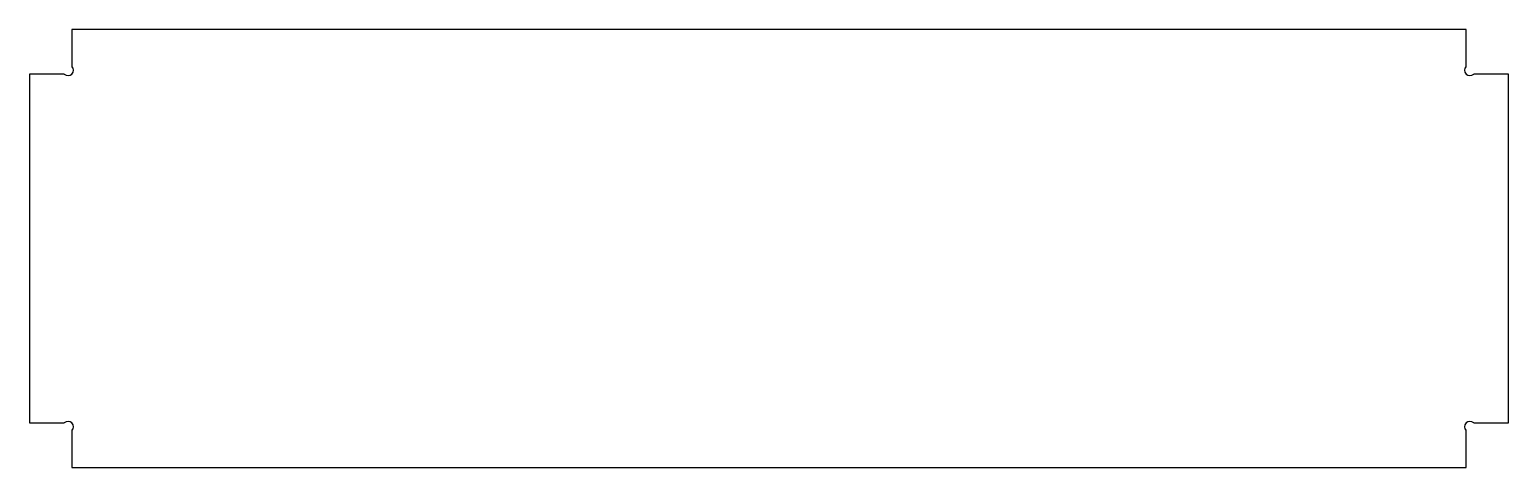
# Model space of a CAD drawing. Extents: x -68 to 68, y 0 to 40.
import ezdxf

# ---------------------------------------------------------------- set-up
doc = ezdxf.new("R2010")
doc.units = 0
doc.layers.add('MODELSKETCH_VISIBLE', color=7, linetype='CONTINUOUS')

msp = doc.modelspace()

# ---------------------------------------------------------------- linework, layer by layer
at = {"layer": 'MODELSKETCH_VISIBLE'}
for p, q in [((-64.3, 40.4), (-64.3, 37.01)), ((64.3, 40.4), (-64.3, 40.4)), ((64.3, 37.01), (64.3, 40.4)), ((-68.2, 36.3), (-68.2, 4.1)), ((-65.01, 36.3), (-68.2, 36.3)), ((68.2, 36.3), (65.01, 36.3)), ((68.2, 4.1), (68.2, 36.3)), ((-68.2, 4.1), (-65.01, 4.1)), ((65.01, 4.1), (68.2, 4.1)), ((-64.3, 3.39), (-64.3, 0)), ((64.3, 0), (64.3, 3.39)), ((-64.3, 0), (64.3, 0))]:
    msp.add_line(p, q, dxfattribs=at)
for centre, start, end in [((-64.65, 36.65), 225, 45), ((64.65, 36.65), 135, 315), ((-64.65, 3.75), 315, 135), ((64.65, 3.75), 45, 225)]:
    msp.add_arc(centre, 0.5, start, end, dxfattribs=at)

doc.saveas('drawing.dxf')
